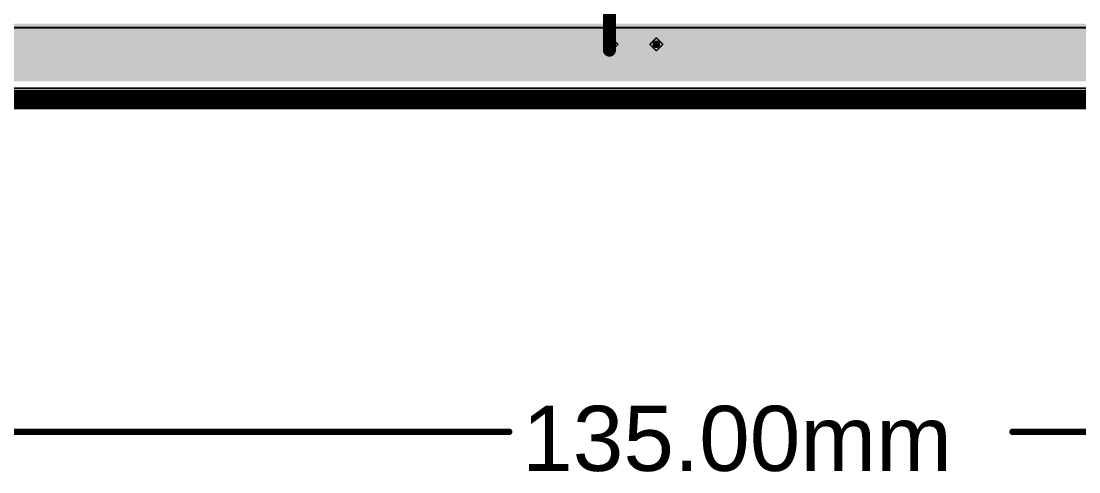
# Model space of a CAD drawing. Header units: inches. Extents: x -31 to 249, y -28 to 261.
# Drawn here: x 38.14 to 79.4, y -14.51 to 3.06 of the extents above; entities that cross this region are included whole.
import ezdxf

# ---------------------------------------------------------------- set-up
doc = ezdxf.new("R2010")
doc.units = ezdxf.units.IN
for name, color, linetype in [('Board Outline', 216, 'Continuous'), ('Bottom Layer', 5, 'Continuous'), ('Bottom Solder', 6, 'Continuous'), ('Dimension', 6, 'Continuous'), ('Drill Drawing', 1, 'Continuous'), ('Top Layer', 1, 'Continuous'), ('Top Overlay', 2, 'Continuous'), ('Top Solder', 216, 'Continuous'), ('Via Holes', 16, 'Continuous')]:
    doc.layers.add(name, color=color, linetype=linetype)
doc.styles.add('Arial', font='', dxfattribs={"height": 0.2})
doc.styles.get('Arial').set_extended_font_data('Arial')

# ---------------------------------------------------------------- blocks, each defined once
blk = doc.blocks.new('1_1376430_8_40')
at = {"layer": 'Top Overlay', "const_width": 0.127}
blk.add_lwpolyline([(-56.35, -18.833), (56.35, -18.833)], dxfattribs=at)
blk.add_lwpolyline([(-56.35, -18.833), (56.35, -18.833)], dxfattribs=at)

msp = doc.modelspace()

# ---------------------------------------------------------------- hatches: boundary and pattern name
at = {"layer": 'Bottom Layer'}
h = msp.add_hatch(color=5, dxfattribs=at)
edge = h.paths.add_edge_path()
edge.add_arc((61.163, 2.159), 0.3, 0, 360)
h = msp.add_hatch(color=5, dxfattribs=at)
edge = h.paths.add_edge_path()
edge.add_arc((62.916, 2.159), 0.3, 0, 360)
at = {"layer": 'Bottom Solder'}
h = msp.add_hatch(color=6, dxfattribs=at)
edge = h.paths.add_edge_path()
edge.add_arc((61.163, 2.159), 0.402, 0, 360)
h = msp.add_hatch(color=6, dxfattribs=at)
edge = h.paths.add_edge_path()
edge.add_arc((62.916, 2.159), 0.402, 0, 360)
at = {"layer": 'Top Layer'}
msp.add_hatch(color=1, dxfattribs=at).paths.add_polyline_path([(32.512, 0.711), (98.683, 0.711), (98.683, 2.972), (32.512, 2.972)])
h = msp.add_hatch(color=1, dxfattribs=at)
edge = h.paths.add_edge_path()
edge.add_arc((61.163, 2.159), 0.3, 0, 360)
h = msp.add_hatch(color=1, dxfattribs=at)
edge = h.paths.add_edge_path()
edge.add_arc((62.916, 2.159), 0.3, 0, 360)
at = {"layer": 'Top Solder'}
h = msp.add_hatch(color=216, dxfattribs=at)
edge = h.paths.add_edge_path()
edge.add_arc((61.163, 2.159), 0.402, 0, 360)
h = msp.add_hatch(color=216, dxfattribs=at)
edge = h.paths.add_edge_path()
edge.add_arc((62.916, 2.159), 0.402, 0, 360)
at = {"layer": 'Via Holes'}
h = msp.add_hatch(color=7, dxfattribs=at)
edge = h.paths.add_edge_path()
edge.add_arc((61.163, 2.159), 0.15, 0, 360)
h = msp.add_hatch(color=7, dxfattribs=at)
edge = h.paths.add_edge_path()
edge.add_arc((62.916, 2.159), 0.15, 0, 360)

# ---------------------------------------------------------------- linework, layer by layer
at = {"layer": 'Board Outline', "const_width": 0.762}
msp.add_lwpolyline([(0, 0), (135, 0)], dxfattribs=at)
at = {"layer": 'Bottom Layer'}
for p, q in [((2.21, 2.819), (95.377, 2.819)), ((95.377, 0.432), (0.259, 0.432))]:
    msp.add_line(p, q, dxfattribs=at)
at = {"layer": 'Dimension', "const_width": 0.254}
for points in [[(0, -12.954), (57.174, -12.954)], [(76.81, -12.954), (135, -12.954)]]:
    msp.add_lwpolyline(points, dxfattribs=at)
at = {"layer": 'Dimension', "const_width": 0.127}
for points in [[(57.11, -12.954, 1), (57.237, -12.954, 1)], [(76.747, -12.954, 1), (76.874, -12.954, 1)]]:
    msp.add_lwpolyline(points, format="xyb", close=True, dxfattribs=at)
at = {"layer": 'Drill Drawing', "const_width": 0.0508}
for points in [[(60.909, 2.159), (61.163, 2.413)], [(60.909, 2.159), (61.163, 1.905)], [(61.163, 2.413), (61.417, 2.159)], [(61.163, 1.905), (61.417, 2.159)], [(62.662, 2.159), (62.916, 2.413)], [(62.662, 2.159), (62.916, 1.905)], [(62.916, 2.413), (63.17, 2.159)], [(62.916, 1.905), (63.17, 2.159)]]:
    msp.add_lwpolyline(points, dxfattribs=at)
at = {"layer": 'Drill Drawing', "const_width": 0.0254}
for points in [[(60.897, 2.159, 1), (60.922, 2.159, 1)], [(60.897, 2.159, 1), (60.922, 2.159, 1)], [(61.151, 2.413, 1), (61.176, 2.413, 1)], [(61.151, 2.413, 1), (61.176, 2.413, 1)], [(61.404, 2.159, 1), (61.43, 2.159, 1)], [(61.404, 2.159, 1), (61.43, 2.159, 1)], [(62.649, 2.159, 1), (62.674, 2.159, 1)], [(62.649, 2.159, 1), (62.674, 2.159, 1)], [(62.903, 2.413, 1), (62.928, 2.413, 1)], [(62.903, 2.413, 1), (62.928, 2.413, 1)], [(63.157, 2.159, 1), (63.182, 2.159, 1)], [(63.157, 2.159, 1), (63.182, 2.159, 1)], [(61.151, 1.905, 1), (61.176, 1.905, 1)], [(61.151, 1.905, 1), (61.176, 1.905, 1)], [(62.903, 1.905, 1), (62.928, 1.905, 1)], [(62.903, 1.905, 1), (62.928, 1.905, 1)]]:
    msp.add_lwpolyline(points, format="xyb", close=True, dxfattribs=at)
at = {"layer": 'Top Layer'}
for p, q in [((32.512, 0.452), (103.59, 0.452)), ((134.741, 0.259), (0.259, 0.259))]:
    msp.add_line(p, q, dxfattribs=at)
at = {"layer": 'Top Layer', "const_width": 0.508}
for points in [[(61.085, 2.159), (61.085, 16.067)], [(61.085, 1.933), (61.085, 2.159)]]:
    msp.add_lwpolyline(points, dxfattribs=at)
at = {"layer": 'Top Layer', "const_width": 0.254}
for points in [[(60.958, 2.159, 1), (61.212, 2.159, 1)], [(60.958, 2.159, 1), (61.212, 2.159, 1)], [(60.958, 1.933, 1), (61.212, 1.933, 1)]]:
    msp.add_lwpolyline(points, format="xyb", close=True, dxfattribs=at)

# ---------------------------------------------------------------- block references
msp.add_blockref('1_1376430_8_40', (67.535, 18.842))

# ---------------------------------------------------------------- texts
at = {"layer": 'Dimension', "style": 'Arial'}
msp.add_text('135.00mm', height=2.54, dxfattribs=at).set_placement((57.682, -14.478))

doc.saveas('drawing.dxf')
